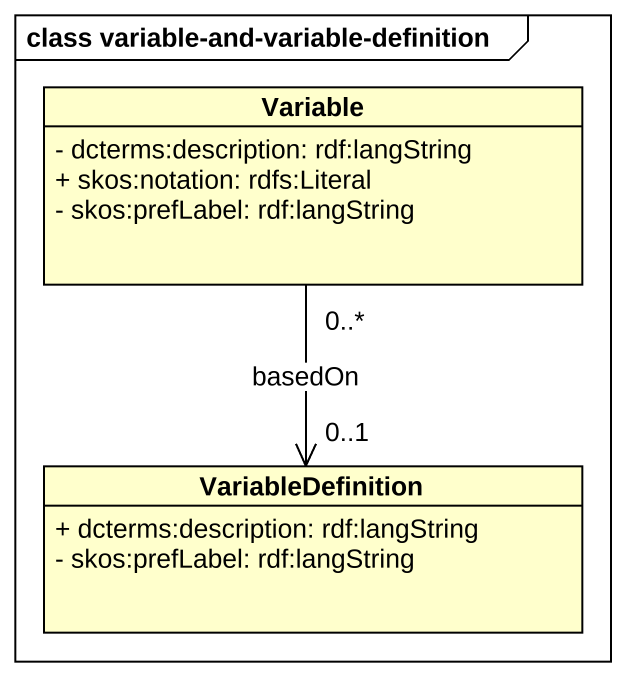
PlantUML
@startuml
mainframe class variable-and-variable-definition
hide circle
hide empty members
skinparam classAttributeIconSize 0
class Variable {
  - dcterms:description: rdf:langString
  + skos:notation: rdfs:Literal
  - skos:prefLabel: rdf:langString
}
class VariableDefinition {
  + dcterms:description: rdf:langString
  - skos:prefLabel: rdf:langString
}
Variable "0..*" --> "0..1" VariableDefinition : basedOn
@enduml
